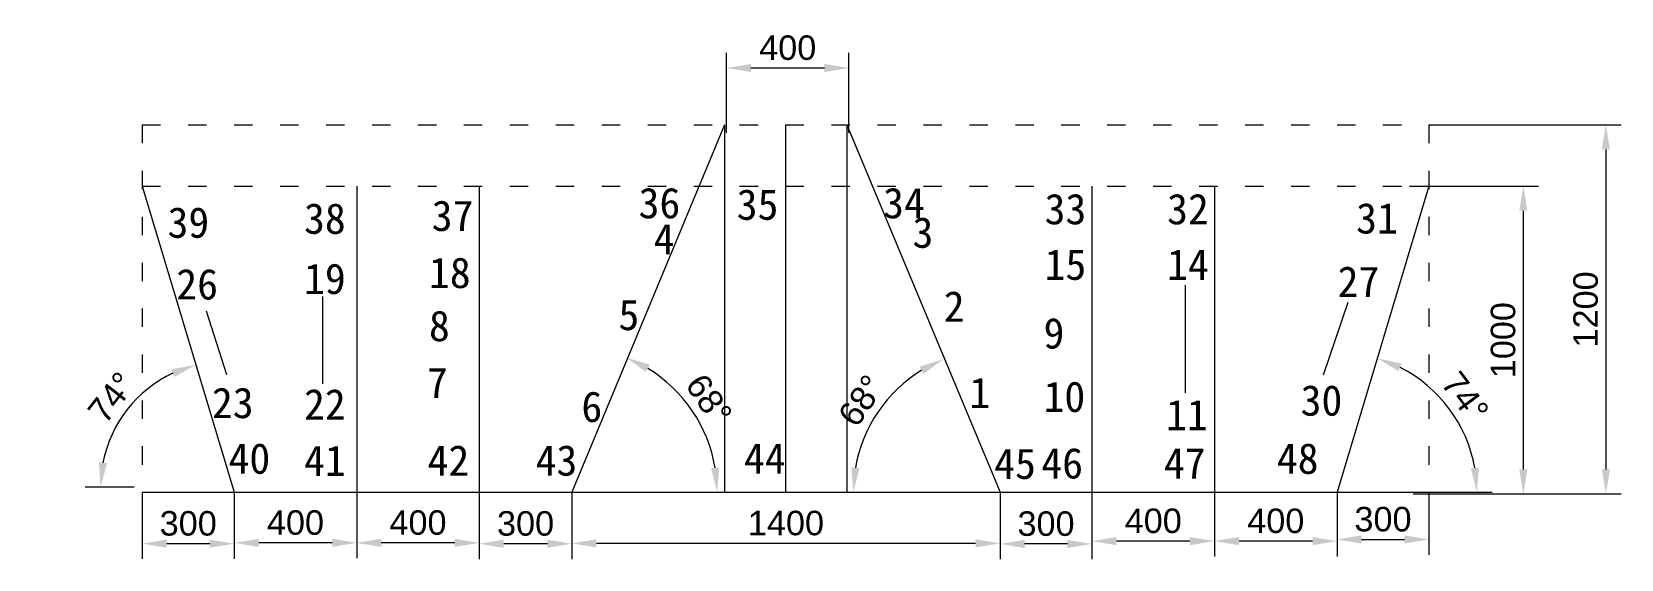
# Model space of a CAD drawing. Header units: millimetres. Extents: x 2004 to 7192, y 773 to 2496.
import ezdxf

# ---------------------------------------------------------------- set-up
doc = ezdxf.new("R2010")
doc.units = ezdxf.units.MM
doc.linetypes.add('ACAD_ISO03W100', pattern=[30, 12, -18])
doc.layers.add('15104尾巷图', color=7, linetype='Continuous', lineweight=13)
doc.styles.get("Standard").update_dxf_attribs({"font": 'arial.ttf'})
doc.styles.add('样式 2', font='', dxfattribs={"height": 5})
doc.styles.get('样式 2').set_extended_font_data('SimSun')
doc.dimstyles.new('一采区轨道', dxfattribs={"dimscale": 50, "dimtxt": 2.5, "dimasz": 2.5, "dimexe": 1.25, "dimexo": 0, "dimtad": 1, "dimdec": 0, "dimtxsty": 'Standard', "dimcen": 2.5, "dimaunit": 1, "dimadec": 0, "dimazin": 0, "dimtfac": 1, "dimtdec": 0, "dimtmove": 0, "dimatfit": 0, "dimfxl": 1, "dimlwd": 5, "dimlwe": 5, "dimarcsym": 0})

# ---------------------------------------------------------------- blocks, each defined once
blk = doc.blocks.new('*D18')
at = {"layer": '15104尾巷图', "color": 0, "lineweight": 5, "transparency": 16777216}
for p, q in [((4271.1, 2166.4), (4271.1, 2428)), ((4671.1, 2166.4), (4671.1, 2428)), ((4351.1, 2378), (4591.1, 2378))]:
    blk.add_line(p, q, dxfattribs=at)
at = {"layer": '15104尾巷图', "color": 0, "transparency": 16777216}
for points in [[(4351.1, 2391.4), (4351.1, 2364.7), (4271.1, 2378)], [(4591.1, 2391.4), (4591.1, 2364.7), (4671.1, 2378)]]:
    blk.add_solid(points, dxfattribs=at)
at = {"layer": 'Defpoints', "color": 0, "transparency": 16777216}
for p in [(4671.1, 2378), (4271.1, 2166.4), (4671.1, 2166.4)]:
    blk.add_point(p, dxfattribs=at)
at = {"layer": '15104尾巷图', "color": 0, "transparency": 16777216, "insert": (4471.1, 2443.9), "char_height": 80, "attachment_point": 5}
blk.add_mtext('400', dxfattribs=at)
blk = doc.blocks.new('*D19')
at = {"layer": '15104尾巷图', "color": 0, "lineweight": 5, "transparency": 16777216}
blk.add_line((2337.8, 1009), (2178.2, 1009), dxfattribs=at)
blk.add_arc((2639.8, 1009), 411.7, 115.278, 168.8481, dxfattribs=at)
at = {"layer": '15104尾巷图', "color": 0, "transparency": 16777216}
for points in [[(2459.5, 1393.8), (2468.5, 1368.7), (2539.4, 1408.2)], [(2249.2, 1087.3), (2222.7, 1089.9), (2228.2, 1009)]]:
    blk.add_solid(points, dxfattribs=at)
at = {"layer": 'Defpoints', "color": 0, "transparency": 16777216}
for p in [(2337.8, 2209), (2378.4, 1327), (2337.8, 1009), (2639.8, 1009), (7037.8, 1009)]:
    blk.add_point(p, dxfattribs=at)
at = {"layer": '15104尾巷图', "color": 0, "transparency": 16777216, "insert": (2263.9, 1302), "char_height": 80, "attachment_point": 5, "rotation": 52.063}
blk.add_mtext('74°', dxfattribs=at)
blk = doc.blocks.new('*D20')
at = {"layer": '15104尾巷图', "color": 0, "lineweight": 5, "transparency": 16777216}
for p, q in [((6500.7, 1991.4), (6922.3, 1991.4)), ((6872.3, 1066.5), (6872.3, 1911.4)), ((6513.1, 986.5), (6922.3, 986.5))]:
    blk.add_line(p, q, dxfattribs=at)
at = {"layer": '15104尾巷图', "color": 0, "transparency": 16777216}
for points in [[(6859, 1911.4), (6885.7, 1911.4), (6872.3, 1991.4)], [(6859, 1066.5), (6885.7, 1066.5), (6872.3, 986.5)]]:
    blk.add_solid(points, dxfattribs=at)
at = {"layer": 'Defpoints', "color": 0, "transparency": 16777216}
for p in [(6500.7, 1991.4), (6872.3, 1991.4), (6513.1, 986.5)]:
    blk.add_point(p, dxfattribs=at)
at = {"layer": '15104尾巷图', "color": 0, "transparency": 16777216, "insert": (6806.5, 1488.9), "char_height": 80, "attachment_point": 5, "rotation": 90}
blk.add_mtext('1000', dxfattribs=at)
blk = doc.blocks.new('*D21')
at = {"layer": '15104尾巷图', "color": 0, "lineweight": 5, "transparency": 16777216}
for p, q in [((6564.2, 2192), (7191.8, 2192)), ((7141.8, 2112), (7141.8, 1066.5)), ((6633.1, 986.5), (7191.8, 986.5))]:
    blk.add_line(p, q, dxfattribs=at)
at = {"layer": '15104尾巷图', "color": 0, "transparency": 16777216}
for points in [[(7128.5, 2112), (7155.1, 2112), (7141.8, 2192)], [(7128.5, 1066.5), (7155.1, 1066.5), (7141.8, 986.5)]]:
    blk.add_solid(points, dxfattribs=at)
at = {"layer": 'Defpoints', "color": 0, "transparency": 16777216}
for p in [(6564.2, 2192), (6633.1, 986.5), (7141.8, 986.5)]:
    blk.add_point(p, dxfattribs=at)
at = {"layer": '15104尾巷图', "color": 0, "transparency": 16777216, "insert": (7075.9, 1589.3), "char_height": 80, "attachment_point": 5, "rotation": 90}
blk.add_mtext('1200', dxfattribs=at)
blk = doc.blocks.new('*D22')
at = {"layer": '15104尾巷图', "color": 0, "lineweight": 5, "transparency": 16777216}
blk.add_arc((3766.5, 992), 474.5, 9.6707, 58.5279, dxfattribs=at)
at = {"layer": '15104尾巷图', "color": 0, "transparency": 16777216}
for points in [[(4008.2, 1384.9), (4020.2, 1408.7), (3942.7, 1432.6)], [(4247.5, 1072.9), (4221, 1070.6), (4241, 992)]]:
    blk.add_solid(points, dxfattribs=at)
at = {"layer": 'Defpoints', "color": 0, "transparency": 16777216}
for p in [(4366.5, 2492), (4204.1, 1175.4), (2216.5, 992), (3766.5, 992), (6916.5, 992)]:
    blk.add_point(p, dxfattribs=at)
at = {"layer": '15104尾巷图', "color": 0, "transparency": 16777216, "insert": (4213.9, 1295), "char_height": 80, "attachment_point": 5, "rotation": 304.0993}
blk.add_mtext('68°', dxfattribs=at)
blk = doc.blocks.new('*D23')
at = {"layer": '15104尾巷图', "color": 0, "lineweight": 5, "transparency": 16777216}
blk.add_arc((5153.6, 992), 468.2, 121.6037, 170.1977, dxfattribs=at)
at = {"layer": '15104尾巷图', "color": 0, "transparency": 16777216}
for points in [[(4902.2, 1402.7), (4914.2, 1378.9), (4979.7, 1426.7)], [(4705.5, 1070.6), (4678.9, 1072.9), (4685.4, 992)]]:
    blk.add_solid(points, dxfattribs=at)
at = {"layer": 'Defpoints', "color": 0, "transparency": 16777216}
for p in [(4553.6, 2492), (4825.2, 1325.8), (2003.6, 992), (5153.6, 992), (6703.6, 992)]:
    blk.add_point(p, dxfattribs=at)
at = {"layer": '15104尾巷图', "color": 0, "transparency": 16777216, "insert": (4711.3, 1291.4), "char_height": 80, "attachment_point": 5, "rotation": 55.9007}
blk.add_mtext('68°', dxfattribs=at)
blk = doc.blocks.new('*D24')
at = {"layer": '15104尾巷图', "color": 0, "lineweight": 5, "transparency": 16777216}
for p, q in [((6264.2, 992), (6264.2, 787.7)), ((6564.2, 992), (6564.2, 787.7)), ((6344.2, 837.7), (6484.2, 837.7))]:
    blk.add_line(p, q, dxfattribs=at)
at = {"layer": '15104尾巷图', "color": 0, "transparency": 16777216}
for points in [[(6344.2, 851.1), (6344.2, 824.4), (6264.2, 837.7)], [(6484.2, 851.1), (6484.2, 824.4), (6564.2, 837.7)]]:
    blk.add_solid(points, dxfattribs=at)
at = {"layer": 'Defpoints', "color": 0, "transparency": 16777216}
for p in [(6264.2, 992), (6564.2, 992), (6564.2, 837.7)]:
    blk.add_point(p, dxfattribs=at)
at = {"layer": '15104尾巷图', "color": 0, "transparency": 16777216, "insert": (6414.2, 903.6), "char_height": 80, "attachment_point": 5}
blk.add_mtext('300', dxfattribs=at)
blk = doc.blocks.new('*D25')
at = {"layer": '15104尾巷图', "color": 0, "lineweight": 5, "transparency": 16777216}
for p, q in [((5864.2, 992), (5864.2, 782.4)), ((6264.2, 992), (6264.2, 782.4)), ((6184.2, 832.4), (5944.2, 832.4))]:
    blk.add_line(p, q, dxfattribs=at)
at = {"layer": '15104尾巷图', "color": 0, "transparency": 16777216}
for points in [[(5944.2, 845.7), (5944.2, 819), (5864.2, 832.4)], [(6184.2, 845.7), (6184.2, 819), (6264.2, 832.4)]]:
    blk.add_solid(points, dxfattribs=at)
at = {"layer": 'Defpoints', "color": 0, "transparency": 16777216}
for p in [(5864.2, 992), (6264.2, 992), (5864.2, 832.4)]:
    blk.add_point(p, dxfattribs=at)
at = {"layer": '15104尾巷图', "color": 0, "transparency": 16777216, "insert": (6064.2, 898.2), "char_height": 80, "attachment_point": 5}
blk.add_mtext('400', dxfattribs=at)
blk = doc.blocks.new('*D26')
at = {"layer": '15104尾巷图', "color": 0, "lineweight": 5, "transparency": 16777216}
for p, q in [((5464.2, 992), (5464.2, 782.4)), ((5864.2, 992), (5864.2, 782.4)), ((5784.2, 832.4), (5544.2, 832.4))]:
    blk.add_line(p, q, dxfattribs=at)
at = {"layer": '15104尾巷图', "color": 0, "transparency": 16777216}
for points in [[(5544.2, 845.7), (5544.2, 819), (5464.2, 832.4)], [(5784.2, 845.7), (5784.2, 819), (5864.2, 832.4)]]:
    blk.add_solid(points, dxfattribs=at)
at = {"layer": 'Defpoints', "color": 0, "transparency": 16777216}
for p in [(5464.2, 992), (5864.2, 992), (5464.2, 832.4)]:
    blk.add_point(p, dxfattribs=at)
at = {"layer": '15104尾巷图', "color": 0, "transparency": 16777216, "insert": (5664.2, 898.2), "char_height": 80, "attachment_point": 5}
blk.add_mtext('400', dxfattribs=at)
blk = doc.blocks.new('*D27')
at = {"layer": '15104尾巷图', "color": 0, "lineweight": 5, "transparency": 16777216}
for p, q in [((5164.2, 992), (5164.2, 773.2)), ((5464.2, 992), (5464.2, 773.2)), ((5384.2, 823.2), (5244.2, 823.2))]:
    blk.add_line(p, q, dxfattribs=at)
at = {"layer": '15104尾巷图', "color": 0, "transparency": 16777216}
for points in [[(5244.2, 836.5), (5244.2, 809.8), (5164.2, 823.2)], [(5384.2, 836.5), (5384.2, 809.8), (5464.2, 823.2)]]:
    blk.add_solid(points, dxfattribs=at)
at = {"layer": 'Defpoints', "color": 0, "transparency": 16777216}
for p in [(5164.2, 992), (5464.2, 992), (5164.2, 823.2)]:
    blk.add_point(p, dxfattribs=at)
at = {"layer": '15104尾巷图', "color": 0, "transparency": 16777216, "insert": (5314.2, 889), "char_height": 80, "attachment_point": 5}
blk.add_mtext('300', dxfattribs=at)
blk = doc.blocks.new('*D28')
at = {"layer": '15104尾巷图', "color": 0, "lineweight": 5, "transparency": 16777216}
for p, q in [((3766.5, 992), (3766.5, 775)), ((5164.2, 992), (5164.2, 775)), ((5084.2, 825), (3846.5, 825))]:
    blk.add_line(p, q, dxfattribs=at)
at = {"layer": '15104尾巷图', "color": 0, "transparency": 16777216}
for points in [[(3846.5, 838.4), (3846.5, 811.7), (3766.5, 825)], [(5084.2, 838.4), (5084.2, 811.7), (5164.2, 825)]]:
    blk.add_solid(points, dxfattribs=at)
at = {"layer": 'Defpoints', "color": 0, "transparency": 16777216}
for p in [(3766.5, 992), (5164.2, 992), (3766.5, 825)]:
    blk.add_point(p, dxfattribs=at)
at = {"layer": '15104尾巷图', "color": 0, "transparency": 16777216, "insert": (4465.3, 890.9), "char_height": 80, "attachment_point": 5}
blk.add_mtext('1400', dxfattribs=at)
blk = doc.blocks.new('*D29')
at = {"layer": '15104尾巷图', "color": 0, "lineweight": 5, "transparency": 16777216}
for p, q in [((3464.2, 992), (3464.2, 773.8)), ((3766.5, 992), (3766.5, 773.8)), ((3686.5, 823.8), (3544.2, 823.8))]:
    blk.add_line(p, q, dxfattribs=at)
at = {"layer": '15104尾巷图', "color": 0, "transparency": 16777216}
for points in [[(3544.2, 837.1), (3544.2, 810.4), (3464.2, 823.8)], [(3686.5, 837.1), (3686.5, 810.4), (3766.5, 823.8)]]:
    blk.add_solid(points, dxfattribs=at)
at = {"layer": 'Defpoints', "color": 0, "transparency": 16777216}
for p in [(3464.2, 992), (3766.5, 992), (3464.2, 823.8)]:
    blk.add_point(p, dxfattribs=at)
at = {"layer": '15104尾巷图', "color": 0, "transparency": 16777216, "insert": (3615.3, 889.6), "char_height": 80, "attachment_point": 5}
blk.add_mtext('300', dxfattribs=at)
blk = doc.blocks.new('*D30')
at = {"layer": '15104尾巷图', "color": 0, "lineweight": 5, "transparency": 16777216}
for p, q in [((3064.2, 992), (3064.2, 776.7)), ((3464.2, 992), (3464.2, 776.7)), ((3384.2, 826.7), (3144.2, 826.7))]:
    blk.add_line(p, q, dxfattribs=at)
at = {"layer": '15104尾巷图', "color": 0, "transparency": 16777216}
for points in [[(3144.2, 840), (3144.2, 813.4), (3064.2, 826.7)], [(3384.2, 840), (3384.2, 813.4), (3464.2, 826.7)]]:
    blk.add_solid(points, dxfattribs=at)
at = {"layer": 'Defpoints', "color": 0, "transparency": 16777216}
for p in [(3064.2, 992), (3464.2, 992), (3064.2, 826.7)]:
    blk.add_point(p, dxfattribs=at)
at = {"layer": '15104尾巷图', "color": 0, "transparency": 16777216, "insert": (3264.2, 892.5), "char_height": 80, "attachment_point": 5}
blk.add_mtext('400', dxfattribs=at)
blk = doc.blocks.new('*D31')
at = {"layer": '15104尾巷图', "color": 0, "lineweight": 5, "transparency": 16777216}
for p, q in [((2664.2, 992), (2664.2, 776.7)), ((3064.2, 992), (3064.2, 776.7)), ((2984.2, 826.7), (2744.2, 826.7))]:
    blk.add_line(p, q, dxfattribs=at)
at = {"layer": '15104尾巷图', "color": 0, "transparency": 16777216}
for points in [[(2744.2, 840), (2744.2, 813.4), (2664.2, 826.7)], [(2984.2, 840), (2984.2, 813.4), (3064.2, 826.7)]]:
    blk.add_solid(points, dxfattribs=at)
at = {"layer": 'Defpoints', "color": 0, "transparency": 16777216}
for p in [(2664.2, 992), (3064.2, 992), (2664.2, 826.7)]:
    blk.add_point(p, dxfattribs=at)
at = {"layer": '15104尾巷图', "color": 0, "transparency": 16777216, "insert": (2864.2, 892.5), "char_height": 80, "attachment_point": 5}
blk.add_mtext('400', dxfattribs=at)
blk = doc.blocks.new('*D32')
at = {"layer": '15104尾巷图', "color": 0, "lineweight": 5, "transparency": 16777216}
for p, q in [((2364.2, 992), (2364.2, 774)), ((2664.2, 992), (2664.2, 774)), ((2584.2, 824), (2444.2, 824))]:
    blk.add_line(p, q, dxfattribs=at)
at = {"layer": '15104尾巷图', "color": 0, "transparency": 16777216}
for points in [[(2444.2, 837.3), (2444.2, 810.7), (2364.2, 824)], [(2584.2, 837.3), (2584.2, 810.7), (2664.2, 824)]]:
    blk.add_solid(points, dxfattribs=at)
at = {"layer": 'Defpoints', "color": 0, "transparency": 16777216}
for p in [(2364.2, 992), (2664.2, 992), (2364.2, 824)]:
    blk.add_point(p, dxfattribs=at)
at = {"layer": '15104尾巷图', "color": 0, "transparency": 16777216, "insert": (2514.2, 889.9), "char_height": 80, "attachment_point": 5}
blk.add_mtext('300', dxfattribs=at)
blk = doc.blocks.new('*D33')
at = {"layer": '15104尾巷图', "color": 0, "lineweight": 5, "transparency": 16777216}
blk.add_line((6564.2, 992), (6770.9, 992), dxfattribs=at)
blk.add_arc((6264.2, 992), 456.7, 10.0484, 63.2523, dxfattribs=at)
at = {"layer": '15104尾巷图', "color": 0, "transparency": 16777216}
for points in [[(6464.8, 1387.5), (6474.7, 1412.3), (6395.5, 1429.5)], [(6727.2, 1072.9), (6700.7, 1070.6), (6720.9, 992)]]:
    blk.add_solid(points, dxfattribs=at)
at = {"layer": 'Defpoints', "color": 0, "transparency": 16777216}
for p in [(6564.2, 1992), (6680, 1181), (2364.2, 992), (6264.2, 992), (6564.2, 992)]:
    blk.add_point(p, dxfattribs=at)
at = {"layer": '15104尾巷图', "color": 0, "transparency": 16777216, "insert": (6682.8, 1303.5), "char_height": 80, "attachment_point": 5, "rotation": 306.6504}
blk.add_mtext('74°', dxfattribs=at)

msp = doc.modelspace()

# ---------------------------------------------------------------- linework, layer by layer
at = {"lineweight": 0}
for p, q in [((5768.2, 1669), (5768.2, 1316.4)), ((2953, 1631), (2953, 1345.8)), ((6299.6, 1611.9), (6219.1, 1374.8)), ((2640.4, 1375.5), (2574, 1583.8))]:
    msp.add_line(p, q, dxfattribs=at)
at = {"layer": '15104尾巷图', "linetype": 'ACAD_ISO03W100', "ltscale": 5}
for p, q in [((2364.2, 2192), (6564.2, 2192)), ((2364.2, 2192), (2364.2, 992)), ((6564.2, 2192), (6564.2, 992)), ((2364.2, 1992), (6564.2, 1992))]:
    msp.add_line(p, q, dxfattribs=at)
at = {"layer": '15104尾巷图'}
for p, q in [((4264.2, 2192), (3766.5, 992)), ((4264.2, 2192), (4264.2, 992)), ((4464.2, 2192), (4464.2, 992)), ((4664.2, 2192), (4664.2, 992)), ((4664.2, 2192), (5164.2, 992)), ((2364.2, 1992), (2664.2, 992)), ((3064.2, 1992), (3064.2, 992)), ((3464.2, 1992), (3464.2, 992)), ((5464.2, 1992), (5464.2, 992)), ((5864.2, 1992), (5864.2, 992)), ((6564.2, 1992), (6264.2, 992)), ((2364.2, 992), (6564.2, 992))]:
    msp.add_line(p, q, dxfattribs=at)

# ---------------------------------------------------------------- texts
at = {"layer": '15104尾巷图', "char_height": 100, "width": 384.064, "attachment_point": 1, "style": '样式 2'}
for s, insert in [('36', (3984.4, 1987)), ('35', (4304.6, 1982)), ('34', (4782.4, 1987)), ('39', (2446.7, 1923.3)), ('38', (2892.3, 1936.3)), ('37', (3309, 1945.5)), ('33', (5309.5, 1967.3)), ('32', (5709.5, 1967.3)), ('31', (6326.6, 1937.1)), ('3', (4878.5, 1890.6)), ('4', (4033.5, 1869.5)), ('15', (5309.5, 1785.9)), ('14', (5709.5, 1785.9)), ('26', (2475.3, 1721.7)), ('19', (2892.3, 1739.6)), ('18', (3300.1, 1759.2)), ('27', (6266.2, 1730.1)), ('5', (3918.5, 1621.7)), ('2', (4980.3, 1649.1)), ('8', (3300, 1585.6)), ('9', (5306.2, 1561.5)), ('7', (3293.3, 1399.4)), ('1', (5064.3, 1366.9)), ('10', (5306.2, 1354.2)), ('23', (2591.6, 1334.1)), ('22', (2892.3, 1329.3)), ('6', (3797.6, 1321.5)), ('30', (6145.4, 1342.1)), ('11', (5706.2, 1294.5)), ('40', (2645.8, 1152.3)), ('41', (2892.3, 1145.1)), ('42', (3295.5, 1145.8)), ('43', (3648.1, 1146.1)), ('44', (4328.1, 1152.6)), ('48', (6067.8, 1152.3)), ('45', (5145, 1135.5)), ('46', (5299, 1136.9)), ('47', (5699, 1136.9))]:
    msp.add_mtext(s, dxfattribs=dict(at, insert=insert))

# ---------------------------------------------------------------- dimensions: what is measured, and where the dimension line sits
at = {"layer": '15104尾巷图'}
for base, line1, line2, text, picture, middle in [((4825.2, 1325.8), ((2003.6, 992), (6703.6, 992)), ((4553.6, 2492), (5153.6, 992)), '68°', '*D23', (4711.3, 1291.4)), ((4204.1, 1175.4), ((4366.5, 2492), (3766.5, 992)), ((2216.5, 992), (6916.5, 992)), '68°', '*D22', (4213.9, 1295)), ((2378.4, 1327), ((2337.8, 2209), (2639.8, 1009)), ((2337.8, 1009), (7037.8, 1009)), '74°', '*D19', (2263.9, 1302)), ((6680, 1181), ((2364.2, 992), (6564.2, 992)), ((6564.2, 1992), (6264.2, 992)), '74°', '*D33', (6682.8, 1303.5))]:
    dim = msp.add_angular_dim_2l(base=base, line1=line1, line2=line2, text=text, dimstyle='一采区轨道', override={"dimscale": 40, "dimtxt": 2, "dimasz": 2, "dimtmove": 2}, dxfattribs=at)
    dim.commit()
    dim.dimension.update_dxf_attribs({"geometry": picture, "text_midpoint": middle})
for base, p1, p2, picture, middle in [((4671.1, 2378), (4271.1, 2166.4), (4671.1, 2166.4), '*D18', (4471.1, 2443.9)), ((2664.2, 826.7), (3064.2, 992), (2664.2, 992), '*D31', (2864.2, 892.5)), ((3064.2, 826.7), (3464.2, 992), (3064.2, 992), '*D30', (3264.2, 892.5)), ((5164.2, 823.2), (5464.2, 992), (5164.2, 992), '*D27', (5314.2, 889)), ((5464.2, 832.4), (5864.2, 992), (5464.2, 992), '*D26', (5664.2, 898.2)), ((5864.2, 832.4), (6264.2, 992), (5864.2, 992), '*D25', (6064.2, 898.2))]:
    dim = msp.add_linear_dim(base=base, p1=p1, p2=p2, dimstyle='一采区轨道', override={"dimscale": 40, "dimtxt": 2, "dimasz": 2, "dimtmove": 2}, dxfattribs=at)
    dim.commit()
    dim.dimension.update_dxf_attribs({"geometry": picture, "text_midpoint": middle})
for base, p1, p2, text, picture, middle in [((7141.8, 986.5), (6564.2, 2192), (6633.1, 986.5), '1200', '*D21', (7075.9, 1589.3)), ((6872.3, 1991.4), (6513.1, 986.5), (6500.7, 1991.4), '1000', '*D20', (6806.5, 1488.9))]:
    dim = msp.add_linear_dim(base=base, p1=p1, p2=p2, angle=90, text=text, dimstyle='一采区轨道', override={"dimscale": 40, "dimtxt": 2, "dimasz": 2, "dimtmove": 2}, dxfattribs=at)
    dim.commit()
    dim.dimension.update_dxf_attribs({"geometry": picture, "text_midpoint": middle})
for base, p1, p2, text, picture, middle in [((2364.2, 824), (2664.2, 992), (2364.2, 992), '300', '*D32', (2514.2, 889.9)), ((3464.2, 823.8), (3766.5, 992), (3464.2, 992), '300', '*D29', (3615.3, 889.6)), ((3766.5, 825), (5164.2, 992), (3766.5, 992), '1400', '*D28', (4465.3, 890.9)), ((6564.2, 837.7), (6264.2, 992), (6564.2, 992), '300', '*D24', (6414.2, 903.6))]:
    dim = msp.add_linear_dim(base=base, p1=p1, p2=p2, text=text, dimstyle='一采区轨道', override={"dimscale": 40, "dimtxt": 2, "dimasz": 2, "dimtmove": 2}, dxfattribs=at)
    dim.commit()
    dim.dimension.update_dxf_attribs({"geometry": picture, "text_midpoint": middle})

doc.saveas('drawing.dxf')
